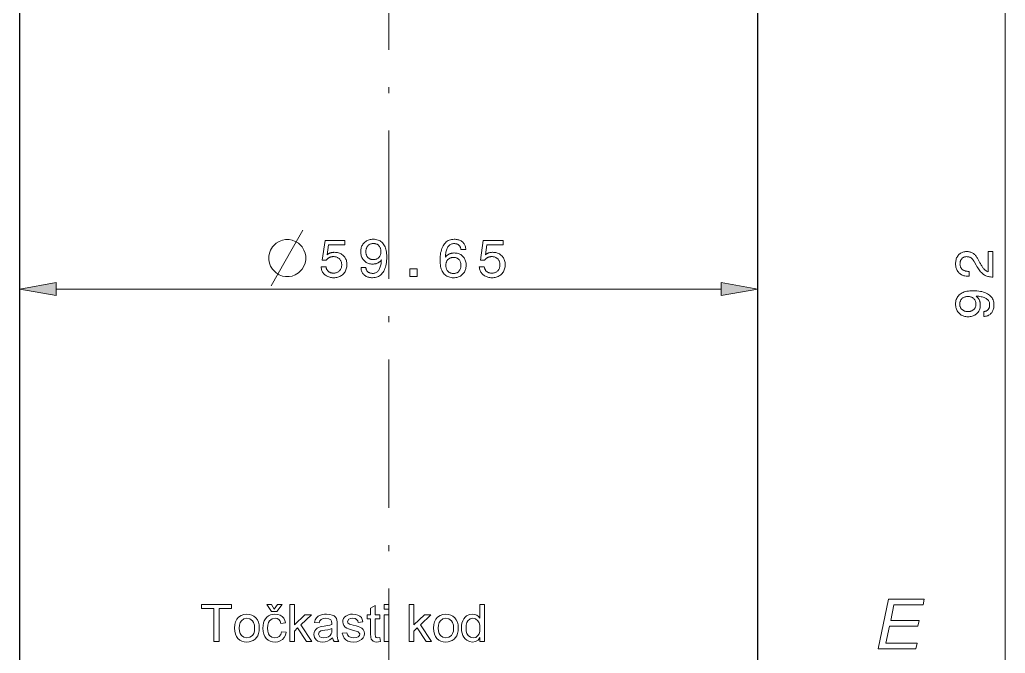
# Model space of a CAD drawing. Extents: x 0 to 297, y 0 to 420.
# Drawn here: x 60.2 to 139.8, y 158.8 to 210 of the extents above; entities that cross this region are included whole.
import ezdxf

# ---------------------------------------------------------------- set-up
doc = ezdxf.new("R2010")
doc.units = 0
doc.linetypes.add('DASHDOT', pattern=[18.5, 12, -3, 0.5, -3])

msp = doc.modelspace()

# ---------------------------------------------------------------- linework, layer by layer
at = {"color": 7, "linetype": 'DASHDOT', "lineweight": 13}
msp.add_line((90.003, 349.061), (90.003, 116.119), dxfattribs=at)
at = {"color": 7, "lineweight": 30}
for p, q in [((60.178, 142.665), (60.178, 234.665)), ((119.828, 142.665), (119.828, 234.665))]:
    msp.add_line(p, q, dxfattribs=at)
at = {"color": 7, "lineweight": 13}
for p, q in [((139.838, 145.62), (139.838, 231.711)), ((63.133, 188.245), (116.874, 188.245))]:
    msp.add_line(p, q, dxfattribs=at)
msp.add_lwpolyline([(80.505, 188.495), (82.205, 191.495), (83.055, 192.995)], dxfattribs=at)
for points in [[(81.955, 192.245), (81.655, 192.245), (81.405, 192.195), (81.155, 192.095), (80.905, 191.945), (80.605, 191.645), (80.455, 191.395), (80.355, 191.145), (80.305, 190.895), (80.305, 190.595), (80.355, 190.345), (80.455, 190.095), (80.605, 189.845), (80.905, 189.545), (81.155, 189.395), (81.405, 189.295), (81.655, 189.245), (81.955, 189.245), (82.205, 189.295), (82.455, 189.395), (82.705, 189.545), (83.005, 189.845), (83.155, 190.095), (83.255, 190.345), (83.305, 190.595), (83.305, 190.895), (83.255, 191.145), (83.155, 191.395), (83.005, 191.645), (82.705, 191.945), (82.455, 192.095), (82.205, 192.195)], [(84.534, 190.027), (84.935, 190.027), (84.943, 189.981), (84.954, 189.937), (84.968, 189.896), (84.983, 189.856), (85.002, 189.818), (85.022, 189.783), (85.046, 189.749), (85.071, 189.718), (85.099, 189.688), (85.13, 189.661), (85.163, 189.636), (85.197, 189.614), (85.233, 189.594), (85.271, 189.577), (85.311, 189.562), (85.353, 189.55), (85.396, 189.541), (85.441, 189.534), (85.487, 189.531), (85.536, 189.529), (85.595, 189.531), (85.652, 189.537), (85.706, 189.546), (85.758, 189.559), (85.808, 189.575), (85.855, 189.595), (85.9, 189.619), (85.943, 189.647), (85.983, 189.678), (86.021, 189.713), (86.056, 189.75), (86.087, 189.791), (86.114, 189.833), (86.138, 189.878), (86.158, 189.925), (86.175, 189.974), (86.188, 190.026), (86.197, 190.08), (86.202, 190.137), (86.204, 190.195), (86.202, 190.255), (86.197, 190.313), (86.188, 190.368), (86.175, 190.42), (86.159, 190.47), (86.139, 190.517), (86.115, 190.562), (86.088, 190.605), (86.057, 190.645), (86.023, 190.682), (85.985, 190.717), (85.945, 190.748), (85.903, 190.775), (85.858, 190.798), (85.81, 190.818), (85.761, 190.835), (85.708, 190.847), (85.653, 190.856), (85.596, 190.862), (85.536, 190.864), (85.501, 190.863), (85.467, 190.861), (85.434, 190.857), (85.401, 190.853), (85.369, 190.846), (85.337, 190.839), (85.306, 190.83), (85.275, 190.819), (85.246, 190.807), (85.216, 190.794), (85.188, 190.78), (85.16, 190.764), (85.133, 190.746), (85.107, 190.728), (85.081, 190.708), (85.056, 190.686), (85.032, 190.664), (85.009, 190.64), (84.986, 190.614), (84.965, 190.588), (84.621, 190.588), (84.857, 192.177), (86.459, 192.177), (86.459, 191.823), (85.146, 191.823), (85.026, 191.015), (85.048, 191.034), (85.07, 191.052), (85.094, 191.068), (85.118, 191.084), (85.143, 191.099), (85.169, 191.113), (85.195, 191.126), (85.223, 191.138), (85.251, 191.15), (85.28, 191.16), (85.309, 191.169), (85.339, 191.178), (85.37, 191.185), (85.401, 191.192), (85.433, 191.197), (85.465, 191.202), (85.498, 191.205), (85.531, 191.207), (85.565, 191.209), (85.599, 191.209), (85.69, 191.207), (85.777, 191.198), (85.86, 191.185), (85.94, 191.166), (86.016, 191.141), (86.088, 191.111), (86.157, 191.075), (86.222, 191.034), (86.284, 190.987), (86.342, 190.935), (86.396, 190.879), (86.444, 190.819), (86.486, 190.756), (86.522, 190.689), (86.553, 190.619), (86.579, 190.545), (86.598, 190.468), (86.612, 190.388), (86.621, 190.304), (86.624, 190.216), (86.621, 190.124), (86.612, 190.035), (86.597, 189.949), (86.576, 189.867), (86.549, 189.789), (86.516, 189.714), (86.478, 189.643), (86.433, 189.576), (86.382, 189.512), (86.325, 189.451), (86.264, 189.396), (86.199, 189.346), (86.13, 189.302), (86.058, 189.264), (85.982, 189.231), (85.903, 189.205), (85.819, 189.185), (85.733, 189.17), (85.642, 189.161), (85.549, 189.158), (85.465, 189.161), (85.385, 189.168), (85.307, 189.18), (85.233, 189.196), (85.161, 189.218), (85.092, 189.244), (85.026, 189.275), (84.963, 189.311), (84.903, 189.352), (84.845, 189.397), (84.792, 189.447), (84.744, 189.499), (84.7, 189.555), (84.662, 189.613), (84.628, 189.674), (84.599, 189.739), (84.576, 189.806), (84.557, 189.877), (84.543, 189.95)], [(87.766, 189.987), (88.163, 189.987), (88.166, 189.943), (88.172, 189.9), (88.181, 189.86), (88.192, 189.822), (88.206, 189.786), (88.223, 189.752), (88.242, 189.719), (88.264, 189.689), (88.288, 189.661), (88.316, 189.635), (88.345, 189.611), (88.377, 189.589), (88.41, 189.57), (88.446, 189.554), (88.483, 189.54), (88.523, 189.528), (88.565, 189.52), (88.609, 189.513), (88.655, 189.509), (88.702, 189.508), (88.767, 189.511), (88.828, 189.519), (88.886, 189.532), (88.941, 189.551), (88.993, 189.575), (89.042, 189.605), (89.087, 189.64), (89.13, 189.68), (89.17, 189.726), (89.206, 189.777), (89.24, 189.833), (89.27, 189.896), (89.298, 189.964), (89.323, 190.037), (89.345, 190.116), (89.364, 190.201), (89.38, 190.291), (89.393, 190.387), (89.403, 190.489), (89.411, 190.596), (89.385, 190.564), (89.358, 190.533), (89.33, 190.505), (89.301, 190.477), (89.271, 190.452), (89.239, 190.427), (89.207, 190.405), (89.173, 190.384), (89.139, 190.365), (89.103, 190.347), (89.066, 190.331), (89.029, 190.317), (88.99, 190.304), (88.951, 190.293), (88.911, 190.284), (88.87, 190.276), (88.828, 190.27), (88.786, 190.266), (88.742, 190.264), (88.698, 190.263), (88.615, 190.266), (88.534, 190.274), (88.457, 190.287), (88.383, 190.307), (88.312, 190.331), (88.245, 190.361), (88.181, 190.397), (88.119, 190.438), (88.061, 190.484), (88.007, 190.536), (87.956, 190.592), (87.911, 190.652), (87.871, 190.715), (87.837, 190.782), (87.807, 190.852), (87.784, 190.926), (87.765, 191.003), (87.752, 191.084), (87.744, 191.168), (87.741, 191.256), (87.744, 191.344), (87.752, 191.429), (87.766, 191.51), (87.786, 191.588), (87.811, 191.662), (87.842, 191.734), (87.879, 191.801), (87.921, 191.866), (87.969, 191.927), (88.023, 191.984), (88.081, 192.037), (88.142, 192.085), (88.207, 192.127), (88.275, 192.163), (88.347, 192.194), (88.423, 192.219), (88.502, 192.238), (88.584, 192.252), (88.67, 192.261), (88.759, 192.264), (88.862, 192.26), (88.959, 192.249), (89.052, 192.231), (89.14, 192.205), (89.223, 192.172), (89.301, 192.132), (89.374, 192.085), (89.442, 192.03), (89.505, 191.968), (89.564, 191.899), (89.617, 191.823), (89.664, 191.74), (89.706, 191.651), (89.742, 191.555), (89.773, 191.453), (89.798, 191.345), (89.818, 191.23), (89.832, 191.109), (89.84, 190.981), (89.843, 190.847), (89.84, 190.688), (89.831, 190.537), (89.816, 190.393), (89.795, 190.257), (89.769, 190.128), (89.736, 190.007), (89.697, 189.893), (89.653, 189.787), (89.602, 189.688), (89.546, 189.597), (89.484, 189.513), (89.417, 189.439), (89.345, 189.373), (89.267, 189.316), (89.185, 189.268), (89.098, 189.228), (89.006, 189.198), (88.908, 189.176), (88.806, 189.163), (88.698, 189.158), (88.615, 189.16), (88.535, 189.167), (88.458, 189.178), (88.385, 189.194), (88.316, 189.215), (88.249, 189.239), (88.187, 189.269), (88.127, 189.303), (88.072, 189.341), (88.019, 189.384), (87.971, 189.43), (87.928, 189.48), (87.89, 189.533), (87.857, 189.588), (87.83, 189.647), (87.807, 189.709), (87.789, 189.774), (87.776, 189.842), (87.769, 189.913)], [(96.235, 191.433), (95.839, 191.433), (95.833, 191.479), (95.825, 191.522), (95.814, 191.563), (95.802, 191.602), (95.787, 191.639), (95.769, 191.674), (95.749, 191.706), (95.727, 191.736), (95.703, 191.764), (95.676, 191.79), (95.648, 191.814), (95.617, 191.835), (95.584, 191.853), (95.549, 191.869), (95.511, 191.883), (95.472, 191.894), (95.431, 191.902), (95.388, 191.909), (95.342, 191.912), (95.295, 191.914), (95.231, 191.911), (95.169, 191.903), (95.111, 191.889), (95.056, 191.87), (95.004, 191.846), (94.956, 191.816), (94.91, 191.781), (94.867, 191.741), (94.827, 191.695), (94.791, 191.644), (94.757, 191.587), (94.727, 191.525), (94.699, 191.457), (94.674, 191.383), (94.652, 191.304), (94.633, 191.22), (94.617, 191.13), (94.604, 191.034), (94.594, 190.933), (94.586, 190.826), (94.612, 190.857), (94.639, 190.888), (94.667, 190.916), (94.697, 190.943), (94.727, 190.969), (94.758, 190.992), (94.791, 191.015), (94.825, 191.036), (94.859, 191.055), (94.895, 191.072), (94.932, 191.088), (94.97, 191.103), (95.009, 191.115), (95.048, 191.126), (95.088, 191.136), (95.13, 191.143), (95.172, 191.149), (95.215, 191.153), (95.259, 191.156), (95.303, 191.157), (95.387, 191.154), (95.467, 191.146), (95.544, 191.132), (95.618, 191.113), (95.689, 191.088), (95.757, 191.058), (95.821, 191.023), (95.882, 190.982), (95.94, 190.936), (95.995, 190.884), (96.045, 190.827), (96.09, 190.768), (96.13, 190.704), (96.165, 190.637), (96.194, 190.567), (96.218, 190.493), (96.236, 190.416), (96.25, 190.336), (96.258, 190.251), (96.26, 190.164), (96.258, 190.076), (96.249, 189.992), (96.235, 189.911), (96.215, 189.833), (96.19, 189.759), (96.159, 189.688), (96.122, 189.62), (96.08, 189.556), (96.032, 189.495), (95.979, 189.437), (95.921, 189.384), (95.859, 189.337), (95.794, 189.295), (95.726, 189.259), (95.654, 189.228), (95.579, 189.203), (95.5, 189.183), (95.417, 189.169), (95.331, 189.161), (95.242, 189.158), (95.139, 189.162), (95.041, 189.173), (94.948, 189.191), (94.86, 189.217), (94.777, 189.249), (94.698, 189.289), (94.625, 189.337), (94.557, 189.392), (94.493, 189.454), (94.435, 189.523), (94.381, 189.599), (94.334, 189.682), (94.292, 189.771), (94.255, 189.866), (94.224, 189.968), (94.199, 190.077), (94.18, 190.192), (94.165, 190.313), (94.157, 190.441), (94.154, 190.575), (94.157, 190.732), (94.166, 190.882), (94.181, 191.025), (94.202, 191.161), (94.229, 191.289), (94.262, 191.41), (94.3, 191.524), (94.345, 191.631), (94.396, 191.73), (94.453, 191.822), (94.515, 191.906), (94.581, 191.981), (94.653, 192.047), (94.73, 192.105), (94.811, 192.153), (94.897, 192.193), (94.987, 192.224), (95.083, 192.246), (95.183, 192.259), (95.288, 192.264), (95.372, 192.261), (95.452, 192.255), (95.529, 192.244), (95.602, 192.229), (95.671, 192.209), (95.737, 192.185), (95.799, 192.157), (95.858, 192.125), (95.913, 192.088), (95.964, 192.046), (96.011, 192.001), (96.054, 191.952), (96.093, 191.9), (96.126, 191.844), (96.156, 191.784), (96.181, 191.721), (96.201, 191.655), (96.217, 191.584), (96.228, 191.51)], [(97.327, 190.027), (97.728, 190.027), (97.736, 189.981), (97.747, 189.937), (97.76, 189.896), (97.776, 189.856), (97.794, 189.818), (97.815, 189.783), (97.838, 189.749), (97.864, 189.718), (97.892, 189.688), (97.923, 189.661), (97.955, 189.636), (97.99, 189.614), (98.026, 189.594), (98.064, 189.577), (98.104, 189.562), (98.145, 189.55), (98.188, 189.541), (98.233, 189.534), (98.28, 189.531), (98.329, 189.529), (98.388, 189.531), (98.444, 189.537), (98.499, 189.546), (98.551, 189.559), (98.601, 189.575), (98.648, 189.595), (98.693, 189.619), (98.735, 189.647), (98.776, 189.678), (98.813, 189.713), (98.848, 189.75), (98.879, 189.791), (98.907, 189.833), (98.931, 189.878), (98.951, 189.925), (98.968, 189.974), (98.98, 190.026), (98.99, 190.08), (98.995, 190.137), (98.997, 190.195), (98.995, 190.255), (98.99, 190.313), (98.981, 190.368), (98.968, 190.42), (98.952, 190.47), (98.932, 190.517), (98.908, 190.562), (98.881, 190.605), (98.85, 190.645), (98.816, 190.682), (98.778, 190.717), (98.738, 190.748), (98.696, 190.775), (98.651, 190.798), (98.603, 190.818), (98.553, 190.835), (98.501, 190.847), (98.446, 190.856), (98.388, 190.862), (98.329, 190.864), (98.294, 190.863), (98.26, 190.861), (98.226, 190.857), (98.193, 190.853), (98.161, 190.846), (98.13, 190.839), (98.099, 190.83), (98.068, 190.819), (98.038, 190.807), (98.009, 190.794), (97.981, 190.78), (97.953, 190.764), (97.926, 190.746), (97.9, 190.728), (97.874, 190.708), (97.849, 190.686), (97.825, 190.664), (97.802, 190.64), (97.779, 190.614), (97.757, 190.588), (97.414, 190.588), (97.65, 192.177), (99.252, 192.177), (99.252, 191.823), (97.939, 191.823), (97.818, 191.015), (97.84, 191.034), (97.863, 191.052), (97.886, 191.068), (97.911, 191.084), (97.936, 191.099), (97.961, 191.113), (97.988, 191.126), (98.015, 191.138), (98.043, 191.15), (98.072, 191.16), (98.102, 191.169), (98.132, 191.178), (98.163, 191.185), (98.194, 191.192), (98.226, 191.197), (98.258, 191.202), (98.29, 191.205), (98.324, 191.207), (98.357, 191.209), (98.392, 191.209), (98.482, 191.207), (98.569, 191.198), (98.653, 191.185), (98.732, 191.166), (98.808, 191.141), (98.881, 191.111), (98.95, 191.075), (99.015, 191.034), (99.077, 190.987), (99.135, 190.935), (99.188, 190.879), (99.236, 190.819), (99.278, 190.756), (99.315, 190.689), (99.346, 190.619), (99.371, 190.545), (99.391, 190.468), (99.405, 190.388), (99.414, 190.304), (99.416, 190.216), (99.413, 190.124), (99.404, 190.035), (99.39, 189.949), (99.369, 189.867), (99.342, 189.789), (99.309, 189.714), (99.27, 189.643), (99.225, 189.576), (99.175, 189.512), (99.118, 189.451), (99.057, 189.396), (98.992, 189.346), (98.923, 189.302), (98.851, 189.264), (98.775, 189.231), (98.695, 189.205), (98.612, 189.185), (98.525, 189.17), (98.435, 189.161), (98.341, 189.158), (98.258, 189.161), (98.177, 189.168), (98.1, 189.18), (98.025, 189.196), (97.954, 189.218), (97.885, 189.244), (97.819, 189.275), (97.756, 189.311), (97.695, 189.352), (97.638, 189.397), (97.585, 189.447), (97.536, 189.499), (97.493, 189.555), (97.454, 189.613), (97.421, 189.674), (97.392, 189.739), (97.368, 189.806), (97.35, 189.877), (97.336, 189.95)], [(88.158, 191.26), (88.16, 191.203), (88.165, 191.148), (88.173, 191.096), (88.184, 191.046), (88.199, 190.998), (88.217, 190.953), (88.238, 190.91), (88.262, 190.869), (88.289, 190.831), (88.32, 190.795), (88.353, 190.762), (88.388, 190.733), (88.426, 190.706), (88.465, 190.684), (88.507, 190.665), (88.551, 190.649), (88.597, 190.637), (88.645, 190.628), (88.695, 190.623), (88.747, 190.621), (88.804, 190.623), (88.86, 190.628), (88.912, 190.637), (88.962, 190.649), (89.01, 190.664), (89.055, 190.683), (89.097, 190.705), (89.137, 190.731), (89.175, 190.76), (89.209, 190.793), (89.241, 190.829), (89.27, 190.867), (89.295, 190.908), (89.317, 190.951), (89.335, 190.997), (89.35, 191.045), (89.362, 191.096), (89.37, 191.15), (89.375, 191.206), (89.377, 191.264), (89.375, 191.323), (89.37, 191.38), (89.362, 191.434), (89.35, 191.486), (89.335, 191.535), (89.317, 191.582), (89.295, 191.626), (89.27, 191.668), (89.241, 191.707), (89.209, 191.744), (89.175, 191.778), (89.138, 191.808), (89.099, 191.835), (89.057, 191.858), (89.013, 191.877), (88.967, 191.894), (88.918, 191.906), (88.868, 191.915), (88.815, 191.92), (88.759, 191.922), (88.706, 191.92), (88.656, 191.915), (88.607, 191.906), (88.56, 191.893), (88.516, 191.876), (88.473, 191.856), (88.433, 191.833), (88.394, 191.805), (88.358, 191.774), (88.324, 191.74), (88.293, 191.702), (88.264, 191.662), (88.24, 191.62), (88.218, 191.575), (88.2, 191.529), (88.185, 191.479), (88.173, 191.428), (88.165, 191.374), (88.16, 191.318)], [(138.838, 189.211), (138.825, 189.211), (138.738, 189.213), (138.653, 189.219), (138.571, 189.229), (138.493, 189.244), (138.417, 189.262), (138.344, 189.285), (138.274, 189.312), (138.207, 189.343), (138.143, 189.378), (138.082, 189.417), (138.022, 189.462), (137.963, 189.513), (137.903, 189.571), (137.844, 189.636), (137.785, 189.707), (137.726, 189.785), (137.667, 189.87), (137.608, 189.961), (137.549, 190.059), (137.491, 190.163), (137.351, 190.419), (137.326, 190.463), (137.3, 190.506), (137.274, 190.545), (137.247, 190.583), (137.219, 190.617), (137.191, 190.65), (137.162, 190.679), (137.133, 190.707), (137.103, 190.731), (137.072, 190.754), (137.04, 190.774), (137.008, 190.792), (136.974, 190.808), (136.939, 190.821), (136.904, 190.833), (136.867, 190.842), (136.829, 190.85), (136.79, 190.855), (136.75, 190.858), (136.708, 190.859), (136.662, 190.858), (136.617, 190.853), (136.574, 190.844), (136.532, 190.833), (136.493, 190.818), (136.456, 190.8), (136.42, 190.779), (136.386, 190.755), (136.354, 190.727), (136.324, 190.696), (136.296, 190.662), (136.271, 190.626), (136.249, 190.588), (136.23, 190.547), (136.214, 190.505), (136.201, 190.46), (136.19, 190.413), (136.183, 190.364), (136.179, 190.312), (136.177, 190.258), (136.179, 190.205), (136.185, 190.154), (136.194, 190.106), (136.207, 190.059), (136.223, 190.015), (136.244, 189.973), (136.268, 189.934), (136.296, 189.897), (136.327, 189.862), (136.363, 189.829), (136.401, 189.799), (136.442, 189.773), (136.486, 189.749), (136.533, 189.729), (136.583, 189.712), (136.635, 189.697), (136.691, 189.686), (136.749, 189.679), (136.809, 189.674), (136.873, 189.672), (136.909, 189.672), (136.909, 189.28), (136.848, 189.28), (136.755, 189.283), (136.666, 189.291), (136.581, 189.304), (136.5, 189.323), (136.422, 189.348), (136.349, 189.377), (136.28, 189.412), (136.215, 189.453), (136.153, 189.499), (136.096, 189.55), (136.043, 189.606), (135.996, 189.666), (135.955, 189.729), (135.918, 189.797), (135.888, 189.868), (135.863, 189.943), (135.844, 190.022), (135.83, 190.105), (135.821, 190.191), (135.819, 190.282), (135.821, 190.368), (135.829, 190.452), (135.841, 190.532), (135.858, 190.609), (135.88, 190.682), (135.907, 190.752), (135.94, 190.818), (135.977, 190.881), (136.018, 190.941), (136.065, 190.997), (136.116, 191.049), (136.17, 191.096), (136.227, 191.137), (136.287, 191.172), (136.35, 191.202), (136.417, 191.227), (136.486, 191.246), (136.559, 191.259), (136.634, 191.268), (136.713, 191.27), (136.774, 191.269), (136.833, 191.264), (136.892, 191.256), (136.948, 191.245), (137.003, 191.23), (137.057, 191.213), (137.109, 191.192), (137.159, 191.168), (137.208, 191.141), (137.255, 191.11), (137.301, 191.076), (137.346, 191.039), (137.39, 190.999), (137.432, 190.955), (137.473, 190.908), (137.513, 190.857), (137.551, 190.803), (137.588, 190.746), (137.624, 190.685), (137.659, 190.621), (137.788, 190.368), (137.825, 190.298), (137.861, 190.232), (137.897, 190.17), (137.932, 190.112), (137.966, 190.058), (138, 190.009), (138.033, 189.963), (138.065, 189.921), (138.096, 189.884), (138.127, 189.85), (138.158, 189.82), (138.189, 189.792), (138.221, 189.766), (138.254, 189.742), (138.288, 189.72), (138.322, 189.7), (138.357, 189.683), (138.393, 189.667), (138.429, 189.654), (138.467, 189.643), (138.467, 191.27), (138.838, 191.27)], [(95.843, 190.16), (95.841, 190.217), (95.836, 190.272), (95.828, 190.325), (95.817, 190.375), (95.802, 190.423), (95.785, 190.469), (95.763, 190.512), (95.739, 190.553), (95.711, 190.591), (95.681, 190.628), (95.647, 190.661), (95.612, 190.691), (95.574, 190.717), (95.535, 190.74), (95.493, 190.759), (95.449, 190.775), (95.404, 190.787), (95.356, 190.796), (95.306, 190.801), (95.255, 190.803), (95.197, 190.801), (95.142, 190.796), (95.089, 190.787), (95.039, 190.775), (94.992, 190.759), (94.947, 190.74), (94.904, 190.718), (94.864, 190.692), (94.827, 190.663), (94.792, 190.63), (94.76, 190.594), (94.732, 190.555), (94.707, 190.514), (94.685, 190.471), (94.666, 190.425), (94.651, 190.376), (94.639, 190.325), (94.631, 190.271), (94.626, 190.214), (94.624, 190.155), (94.626, 190.096), (94.631, 190.04), (94.639, 189.986), (94.651, 189.934), (94.666, 189.885), (94.684, 189.838), (94.706, 189.794), (94.73, 189.753), (94.758, 189.713), (94.79, 189.677), (94.824, 189.643), (94.861, 189.613), (94.9, 189.586), (94.941, 189.563), (94.985, 189.544), (95.031, 189.528), (95.079, 189.516), (95.13, 189.507), (95.183, 189.501), (95.238, 189.5), (95.291, 189.501), (95.342, 189.507), (95.391, 189.516), (95.437, 189.529), (95.482, 189.545), (95.525, 189.565), (95.566, 189.589), (95.604, 189.616), (95.641, 189.647), (95.675, 189.682), (95.707, 189.72), (95.736, 189.759), (95.761, 189.802), (95.783, 189.846), (95.801, 189.893), (95.816, 189.941), (95.828, 189.993), (95.836, 190.046), (95.841, 190.102)], [(91.702, 189.245), (91.702, 189.888), (92.299, 189.888), (92.299, 189.245)], [(63.133, 188.766), (60.178, 188.245), (63.133, 187.724)], [(116.874, 187.724), (119.828, 188.245), (116.874, 188.766)], [(138.096, 186.029), (138.096, 186.426), (138.14, 186.429), (138.182, 186.435), (138.222, 186.444), (138.26, 186.455), (138.296, 186.469), (138.331, 186.486), (138.363, 186.505), (138.393, 186.527), (138.421, 186.551), (138.448, 186.578), (138.472, 186.608), (138.493, 186.639), (138.512, 186.673), (138.529, 186.709), (138.543, 186.746), (138.554, 186.786), (138.563, 186.828), (138.569, 186.872), (138.573, 186.917), (138.574, 186.965), (138.571, 187.03), (138.563, 187.091), (138.55, 187.149), (138.531, 187.204), (138.507, 187.256), (138.477, 187.305), (138.442, 187.35), (138.402, 187.393), (138.356, 187.433), (138.305, 187.469), (138.249, 187.503), (138.187, 187.533), (138.119, 187.561), (138.045, 187.586), (137.966, 187.608), (137.881, 187.627), (137.791, 187.643), (137.695, 187.656), (137.594, 187.666), (137.486, 187.674), (137.518, 187.648), (137.549, 187.621), (137.578, 187.593), (137.605, 187.564), (137.631, 187.533), (137.655, 187.502), (137.677, 187.47), (137.698, 187.436), (137.717, 187.402), (137.735, 187.366), (137.751, 187.329), (137.765, 187.292), (137.778, 187.253), (137.789, 187.214), (137.798, 187.174), (137.806, 187.133), (137.812, 187.091), (137.816, 187.049), (137.819, 187.005), (137.819, 186.961), (137.817, 186.878), (137.808, 186.797), (137.795, 186.72), (137.776, 186.646), (137.751, 186.575), (137.721, 186.508), (137.686, 186.443), (137.645, 186.382), (137.598, 186.324), (137.546, 186.27), (137.49, 186.219), (137.43, 186.174), (137.367, 186.134), (137.3, 186.1), (137.23, 186.07), (137.156, 186.046), (137.079, 186.028), (136.998, 186.015), (136.914, 186.007), (136.826, 186.004), (136.738, 186.007), (136.654, 186.015), (136.572, 186.029), (136.494, 186.049), (136.42, 186.074), (136.349, 186.105), (136.281, 186.142), (136.217, 186.184), (136.156, 186.232), (136.098, 186.285), (136.045, 186.343), (135.997, 186.405), (135.956, 186.47), (135.919, 186.538), (135.889, 186.61), (135.863, 186.686), (135.844, 186.765), (135.83, 186.847), (135.821, 186.933), (135.819, 187.022), (135.822, 187.125), (135.833, 187.222), (135.852, 187.315), (135.877, 187.403), (135.91, 187.486), (135.95, 187.564), (135.997, 187.637), (136.052, 187.705), (136.114, 187.768), (136.183, 187.827), (136.26, 187.88), (136.342, 187.927), (136.431, 187.969), (136.527, 188.005), (136.629, 188.036), (136.737, 188.061), (136.852, 188.081), (136.973, 188.095), (137.101, 188.103), (137.235, 188.106), (137.394, 188.103), (137.545, 188.094), (137.689, 188.079), (137.825, 188.058), (137.954, 188.032), (138.075, 187.999), (138.189, 187.96), (138.295, 187.916), (138.394, 187.865), (138.486, 187.809), (138.569, 187.747), (138.643, 187.68), (138.709, 187.607), (138.766, 187.53), (138.814, 187.448), (138.854, 187.361), (138.885, 187.268), (138.907, 187.171), (138.92, 187.069), (138.924, 186.961), (138.922, 186.878), (138.915, 186.798), (138.904, 186.721), (138.888, 186.648), (138.868, 186.578), (138.843, 186.512), (138.814, 186.45), (138.78, 186.39), (138.741, 186.335), (138.699, 186.282), (138.652, 186.234), (138.602, 186.191), (138.55, 186.153), (138.494, 186.12), (138.435, 186.092), (138.373, 186.07), (138.308, 186.052), (138.24, 186.039), (138.17, 186.032)], [(136.822, 186.421), (136.879, 186.423), (136.934, 186.428), (136.986, 186.436), (137.036, 186.447), (137.084, 186.462), (137.129, 186.479), (137.172, 186.5), (137.213, 186.525), (137.251, 186.552), (137.287, 186.583), (137.32, 186.616), (137.35, 186.651), (137.376, 186.689), (137.398, 186.728), (137.418, 186.77), (137.433, 186.814), (137.445, 186.86), (137.454, 186.908), (137.459, 186.958), (137.461, 187.01), (137.459, 187.067), (137.454, 187.123), (137.446, 187.175), (137.434, 187.225), (137.418, 187.273), (137.399, 187.318), (137.377, 187.36), (137.351, 187.4), (137.322, 187.438), (137.289, 187.472), (137.254, 187.504), (137.215, 187.533), (137.175, 187.558), (137.131, 187.58), (137.085, 187.598), (137.037, 187.613), (136.986, 187.625), (136.933, 187.633), (136.877, 187.638), (136.818, 187.64), (136.759, 187.638), (136.702, 187.633), (136.648, 187.625), (136.597, 187.613), (136.547, 187.598), (136.501, 187.58), (136.456, 187.558), (136.415, 187.533), (136.375, 187.504), (136.338, 187.472), (136.305, 187.438), (136.274, 187.401), (136.248, 187.361), (136.224, 187.32), (136.205, 187.276), (136.189, 187.23), (136.176, 187.181), (136.167, 187.131), (136.162, 187.078), (136.16, 187.022), (136.162, 186.969), (136.168, 186.918), (136.177, 186.87), (136.189, 186.823), (136.206, 186.778), (136.226, 186.736), (136.25, 186.696), (136.277, 186.657), (136.308, 186.621), (136.343, 186.587), (136.38, 186.555), (136.42, 186.527), (136.462, 186.502), (136.507, 186.481), (136.554, 186.463), (136.603, 186.448), (136.654, 186.436), (136.708, 186.428), (136.764, 186.423)], [(75.875, 159.769), (75.875, 162.435), (74.875, 162.435), (74.875, 162.769), (77.292, 162.769), (77.292, 162.435), (76.292, 162.435), (76.292, 159.769)], [(80.75, 162.394), (81.021, 162.769), (81.396, 162.769), (80.958, 162.185), (80.542, 162.185), (80.146, 162.769), (80.521, 162.769)], [(82, 159.769), (82, 162.769), (82.375, 162.769), (82.375, 161.115), (83.227, 161.935), (83.75, 161.935), (82.911, 161.126), (83.792, 159.769), (83.353, 159.769), (82.641, 160.866), (82.375, 160.61), (82.375, 159.769)], [(89.292, 160.082), (89.333, 159.759), (89.186, 159.735), (89.055, 159.727), (88.876, 159.743), (88.743, 159.789), (88.587, 159.953), (88.553, 160.11), (88.542, 160.378), (88.542, 161.602), (88.25, 161.602), (88.25, 161.935), (88.542, 161.935), (88.542, 162.47), (88.917, 162.69), (88.917, 161.935), (89.292, 161.935), (89.292, 161.602), (88.917, 161.602), (88.917, 160.355), (88.936, 160.157), (89, 160.086), (89.128, 160.06)], [(89.625, 162.394), (89.625, 162.769), (90, 162.769), (90, 162.394)], [(91.667, 159.769), (91.667, 162.769), (92.042, 162.769), (92.042, 161.115), (92.893, 161.935), (93.417, 161.935), (92.578, 161.126), (93.458, 159.769), (93.02, 159.769), (92.308, 160.866), (92.042, 160.61), (92.042, 159.769)], [(97.375, 159.769), (97.375, 160.083), (97.22, 159.885), (97.023, 159.767), (96.784, 159.727), (96.542, 159.762), (96.32, 159.869), (96.189, 159.976), (96.08, 160.108), (95.992, 160.265), (95.927, 160.443), (95.888, 160.638), (95.875, 160.85), (95.887, 161.058), (95.923, 161.253), (95.982, 161.435), (96.066, 161.596), (96.173, 161.73), (96.303, 161.837), (96.53, 161.942), (96.783, 161.977), (96.966, 161.954), (97.128, 161.886), (97.266, 161.782), (97.375, 161.65), (97.375, 162.769), (97.75, 162.769), (97.75, 159.769)], [(129.565, 159.178), (130.402, 163.178), (133.289, 163.178), (133.194, 162.723), (130.842, 162.723), (130.58, 161.478), (132.872, 161.478), (132.776, 161.023), (130.484, 161.023), (130.195, 159.631), (132.713, 159.631), (132.618, 159.178)], [(77.542, 160.852), (77.562, 161.131), (77.624, 161.372), (77.727, 161.575), (77.871, 161.738), (78.068, 161.871), (78.292, 161.95), (78.543, 161.977), (78.753, 161.959), (78.943, 161.904), (79.113, 161.813), (79.262, 161.686), (79.385, 161.527), (79.472, 161.34), (79.524, 161.125), (79.542, 160.883), (79.528, 160.625), (79.487, 160.407), (79.418, 160.229), (79.323, 160.082), (79.203, 159.958), (79.058, 159.859), (78.896, 159.786), (78.724, 159.742), (78.543, 159.727), (78.33, 159.745), (78.138, 159.799), (77.967, 159.89), (77.818, 160.017), (77.697, 160.178), (77.611, 160.37), (77.559, 160.595)], [(81.333, 160.56), (81.708, 160.519), (81.649, 160.289), (81.549, 160.095), (81.408, 159.937), (81.234, 159.82), (81.036, 159.75), (80.813, 159.727), (80.602, 159.745), (80.414, 159.799), (80.247, 159.889), (80.102, 160.016), (79.985, 160.176), (79.901, 160.367), (79.85, 160.59), (79.833, 160.844), (79.846, 161.067), (79.885, 161.27), (79.949, 161.454), (80.039, 161.614), (80.156, 161.744), (80.299, 161.846), (80.46, 161.919), (80.631, 161.962), (80.811, 161.977), (81.03, 161.956), (81.22, 161.895), (81.382, 161.792), (81.513, 161.652), (81.607, 161.478), (81.667, 161.269), (81.292, 161.227), (81.223, 161.409), (81.117, 161.539), (80.978, 161.618), (80.813, 161.644), (80.57, 161.596), (80.376, 161.454), (80.283, 161.303), (80.227, 161.103), (80.208, 160.854), (80.227, 160.602), (80.281, 160.4), (80.372, 160.249), (80.561, 160.108), (80.8, 160.06), (80.994, 160.091), (81.154, 160.183), (81.27, 160.339)], [(85.458, 160.06), (85.254, 159.904), (85.065, 159.802), (84.876, 159.746), (84.673, 159.727), (84.461, 159.746), (84.285, 159.804), (84.144, 159.9), (84.005, 160.098), (83.958, 160.344), (83.976, 160.496), (84.028, 160.633), (84.109, 160.751), (84.212, 160.843), (84.332, 160.913), (84.467, 160.963), (84.598, 160.991), (84.782, 161.018), (85.043, 161.055), (85.254, 161.097), (85.415, 161.144), (85.417, 161.233), (85.392, 161.411), (85.317, 161.528), (85.15, 161.615), (84.917, 161.644), (84.701, 161.623), (84.55, 161.561), (84.447, 161.447), (84.375, 161.269), (84, 161.31), (84.066, 161.519), (84.163, 161.682), (84.301, 161.808), (84.49, 161.9), (84.641, 161.943), (84.806, 161.968), (84.987, 161.977), (85.241, 161.96), (85.442, 161.911), (85.594, 161.836), (85.7, 161.745), (85.77, 161.631), (85.815, 161.491), (85.829, 161.362), (85.833, 161.163), (85.833, 160.698), (85.836, 160.41), (85.845, 160.198), (85.859, 160.059), (85.896, 159.911), (85.958, 159.769), (85.583, 159.769), (85.504, 159.904)], [(86.25, 160.435), (86.625, 160.477), (86.682, 160.299), (86.793, 160.168), (86.958, 160.087), (87.177, 160.06), (87.394, 160.084), (87.546, 160.155), (87.637, 160.258), (87.667, 160.377), (87.527, 160.557), (87.385, 160.608), (87.152, 160.672), (86.926, 160.737), (86.747, 160.796), (86.617, 160.849), (86.476, 160.939), (86.374, 161.056), (86.312, 161.196), (86.292, 161.349), (86.308, 161.489), (86.357, 161.619), (86.434, 161.733), (86.534, 161.825), (86.633, 161.884), (86.763, 161.933), (86.914, 161.966), (87.074, 161.977), (87.309, 161.958), (87.513, 161.901), (87.678, 161.813), (87.793, 161.697), (87.869, 161.546), (87.917, 161.352), (87.542, 161.31), (87.498, 161.45), (87.41, 161.555), (87.279, 161.622), (87.102, 161.644), (86.901, 161.625), (86.767, 161.567), (86.667, 161.388), (86.708, 161.271), (86.839, 161.182), (86.94, 161.151), (87.14, 161.096), (87.36, 161.031), (87.538, 160.973), (87.674, 160.925), (87.827, 160.843), (87.944, 160.731), (88.017, 160.589), (88.042, 160.416), (88.015, 160.236), (87.935, 160.068), (87.805, 159.924), (87.627, 159.816), (87.413, 159.749), (87.173, 159.727), (86.914, 159.747), (86.701, 159.806), (86.532, 159.906), (86.402, 160.044), (86.309, 160.221)], [(89.625, 159.769), (89.625, 161.935), (90, 161.935), (90, 159.769)], [(93.625, 160.852), (93.646, 161.131), (93.707, 161.372), (93.81, 161.575), (93.955, 161.738), (94.152, 161.871), (94.376, 161.95), (94.626, 161.977), (94.836, 161.959), (95.026, 161.904), (95.196, 161.813), (95.346, 161.686), (95.468, 161.527), (95.555, 161.34), (95.608, 161.125), (95.625, 160.883), (95.611, 160.625), (95.57, 160.407), (95.501, 160.229), (95.406, 160.082), (95.287, 159.958), (95.142, 159.859), (94.98, 159.786), (94.808, 159.742), (94.626, 159.727), (94.413, 159.745), (94.221, 159.799), (94.05, 159.89), (93.901, 160.017), (93.781, 160.178), (93.694, 160.37), (93.642, 160.595)], [(77.917, 160.853), (77.937, 160.61), (77.996, 160.412), (78.095, 160.258), (78.296, 160.11), (78.543, 160.06), (78.788, 160.11), (78.989, 160.259), (79.088, 160.414), (79.147, 160.616), (79.167, 160.864), (79.147, 161.1), (79.087, 161.294), (78.988, 161.446), (78.787, 161.594), (78.543, 161.644), (78.296, 161.594), (78.095, 161.447), (77.996, 161.294), (77.937, 161.095)], [(94, 160.853), (94.02, 160.61), (94.079, 160.412), (94.178, 160.258), (94.379, 160.11), (94.626, 160.06), (94.872, 160.11), (95.072, 160.259), (95.171, 160.414), (95.23, 160.616), (95.25, 160.864), (95.23, 161.1), (95.171, 161.294), (95.071, 161.446), (94.87, 161.594), (94.626, 161.644), (94.379, 161.594), (94.178, 161.447), (94.079, 161.294), (94.02, 161.095)], [(96.25, 160.851), (96.269, 160.608), (96.325, 160.41), (96.419, 160.257), (96.604, 160.109), (96.818, 160.06), (97.033, 160.107), (97.213, 160.248), (97.303, 160.395), (97.357, 160.587), (97.375, 160.822), (97.357, 161.08), (97.302, 161.288), (97.21, 161.445), (97.025, 161.594), (96.803, 161.644), (96.586, 161.596), (96.408, 161.453), (96.32, 161.301), (96.268, 161.101)], [(85.417, 160.81), (85.266, 160.765), (85.072, 160.724), (84.835, 160.688), (84.647, 160.657), (84.524, 160.623), (84.383, 160.517), (84.333, 160.363), (84.441, 160.147), (84.574, 160.082), (84.757, 160.06), (84.951, 160.083), (85.123, 160.149), (85.261, 160.251), (85.358, 160.377), (85.401, 160.51), (85.415, 160.694)]]:
    msp.add_lwpolyline(points, close=True, dxfattribs=at)
for points in [[(63.133, 188.766), (60.178, 188.245), (63.133, 188.766), (63.133, 187.724)], [(116.874, 187.724), (119.828, 188.245), (116.874, 187.724), (116.874, 188.766)]]:
    msp.add_solid(points, dxfattribs=at)

doc.saveas('drawing.dxf')
